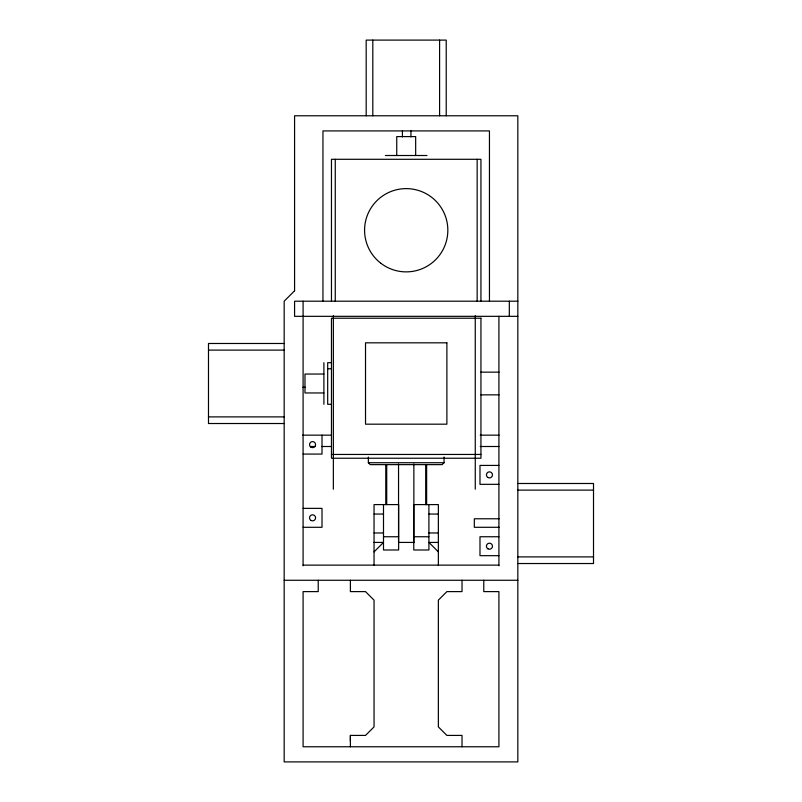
<?xml version="1.0" encoding="UTF-8"?>
<svg xmlns="http://www.w3.org/2000/svg" width="802" height="802" viewBox="0 0 802 802"><rect width="100%" height="100%" fill="white"/><g stroke="black" fill="none" stroke-linecap="round" stroke-linejoin="round"><path stroke-width="1.2" d="M350.384 741.088L350.394 735.414L365.522 735.414L374.043 726.903L374.043 600.137L365.522 591.615L350.394 591.615L350.394 580.267M444.047 457.06L444.047 462.734L442.153 464.629L370.253 464.629L368.359 462.734L368.359 457.06M374.043 551.886L383.496 542.423L374.043 542.423M385.391 155.508L427.015 155.508M517.831 301.201L294.575 301.201L294.575 316.329L517.831 316.329M284.169 343.487L208.49 343.487L208.49 423.516L284.169 423.516M208.49 350.103L284.169 350.103M331.086 362.684L327.687 362.684L327.687 404.308L331.467 404.308M327.687 368.78L331.467 368.78M480.939 372.148L499.065 372.148M323.898 374.043L304.981 374.043L304.981 392.96L323.898 392.96M302.855 387.286L305.331 387.286M480.939 394.855L499.065 394.855M208.49 416.89L284.169 416.89M302.755 435.155L331.477 435.155M480.208 435.155L499.085 435.155M310.494 446.503L315.437 446.503M321.602 446.503L331.477 446.503M480.208 446.503L498.914 446.503M303.086 454.072L322.013 454.072L322.013 435.155M331.467 454.453L480.939 454.453M368.359 462.734L444.047 462.734M498.914 465.421L479.987 465.421L479.987 484.338L498.914 484.338M517.831 483.496L593.51 483.496L593.51 563.525L517.831 563.525M517.831 490.112L593.51 490.112M303.086 508.368L322.013 508.368L322.013 527.295L303.086 527.295M374.043 514.052L383.496 514.052M428.91 514.052L438.363 514.052M499.145 518.774L474.313 518.774L474.313 527.295L499.145 527.295M374.043 532.969L383.496 532.969M428.91 532.969L438.363 532.969M383.496 536.749L398.634 536.749M413.772 536.749L428.91 536.749M498.914 536.749L479.987 536.749L479.987 555.676L498.914 555.676M398.634 542.423L413.772 542.423M438.363 542.423L428.91 542.423L438.363 551.886M517.831 556.899L593.51 556.899M303.086 565.129L498.914 565.129M284.169 580.267L517.831 580.267M509.32 301.201L509.32 316.329M498.914 316.329L498.914 565.791M489.451 301.201L489.451 130.916L322.955 130.916L322.955 301.201M483.776 580.267L483.776 591.615L498.914 591.615L498.914 746.762L303.086 746.762L303.086 591.615L318.224 591.615L318.224 580.267M480.939 301.201L480.939 159.297L331.467 159.297L331.467 301.201M477.15 159.297L477.15 301.201M475.265 315.697L475.265 489.19M462.022 580.267L462.022 591.615L446.884 591.615L438.363 600.137L438.363 726.903L446.884 735.414L462.022 735.414L462.022 746.762M446.223 115.779L446.223 40.1L366.183 40.1L366.183 115.779M439.596 40.1L439.596 115.779M438.363 565.46L438.363 504.588L413.772 504.588L413.772 549.992L428.91 549.992L428.91 504.588M426.634 464.629L426.634 504.739M425.692 464.629L425.692 504.578M415.667 155.508L415.667 136.591L396.739 136.591L396.739 155.508M413.862 463.987L413.862 542.653M410.935 130.736L410.935 136.952M402.424 130.736L402.424 136.952M398.544 463.987L398.544 542.653M386.714 464.629L386.714 504.578M385.772 464.629L385.772 504.578M383.496 504.588L383.496 549.992L398.634 549.992L398.634 504.588L374.043 504.588L374.043 565.46M372.81 40.1L372.81 115.779M350.384 735.414L350.394 746.762M335.256 159.297L335.256 301.201M333.361 315.697L333.361 489.19M323.898 362.684L323.898 404.308M303.086 301.201L303.086 565.791M294.575 290.795L284.169 301.201L284.169 761.9L517.831 761.9L517.831 115.779L294.575 115.779L294.575 290.795M480.939 318.224L331.467 318.224L331.467 458.233L480.939 458.233L480.939 318.224M446.884 342.825L365.522 342.825L365.522 424.178L446.884 424.178L446.884 342.825M311.036 447.235A3.028 3.028 0 0 0 315.577 444.609A3.028 3.028 0 0 0 311.036 441.992A3.028 3.028 0 0 0 311.036 447.235M311.036 520.458A3.028 3.028 0 0 0 315.577 517.831A3.028 3.028 0 0 0 311.036 515.205A3.028 3.028 0 0 0 311.036 520.458M487.937 477.501A3.028 3.028 0 0 0 492.478 474.884A3.028 3.028 0 0 0 487.937 472.258A3.028 3.028 0 0 0 487.937 477.501M487.937 548.829A3.028 3.028 0 0 0 492.478 546.212A3.028 3.028 0 0 0 487.937 543.586A3.028 3.028 0 0 0 487.937 548.829M380.86 263.267A41.624 41.624 0 0 0 447.476 235.678A41.624 41.624 0 0 0 390.273 191.788A41.624 41.624 0 0 0 380.86 263.267"/></g></svg>
